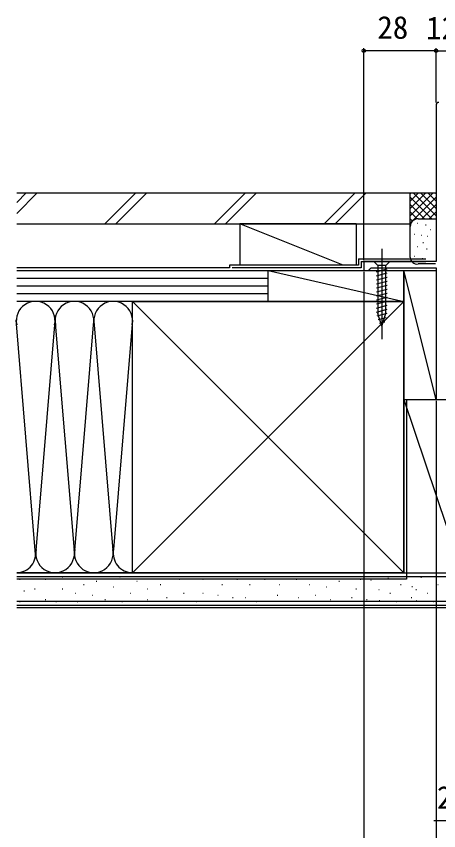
# Model space of a CAD drawing. Units: millimetres, scale not verified. Extents: x -525 to 525, y -783 to 778.
# Drawn here: x -337.5 to -174, y -554.5 to -239.4 of the extents above; entities that cross this region are included whole.
import ezdxf
from ezdxf.enums import TextEntityAlignment as Align

# ---------------------------------------------------------------- set-up
doc = ezdxf.new("R2010")
doc.units = ezdxf.units.MM
doc.header["$LTSCALE"] = 4
for name, color, linetype in [('0-2_YKK_11', 7, 'Continuous'), ('0-5_YKK_13', 4, 'Continuous'), ('0-7_YKK_D', 6, 'Continuous'), ('0-9_YSS_K', 3, 'Continuous'), ('0-A_YSS_KE', 3, 'Continuous')]:
    doc.layers.add(name, color=color, linetype=linetype)
doc.styles.add('ＭＳ ゴシック', font='')
doc.styles.get('ＭＳ ゴシック').set_extended_font_data('MS Gothic')

msp = doc.modelspace()

# ---------------------------------------------------------------- linework, layer by layer
at = {"layer": '0-2_YKK_11'}
msp.add_lwpolyline([(-175, -273.7), (-175, -334.3), (-203, -334.3), (-203, -337.7), (-201.1, -337.7), (-200.6, -337.2), (-200.1, -336.7), (-175, -336.7), (-175, -387.7), (-170.758, -387.7), (-170.575, -387.58), (-170.025, -387.58), (-169.842, -387.7), (-167.2, -387.7)], dxfattribs=at)
msp.add_arc((-174, -273.7), 1, 90.00001, 179.99999, dxfattribs=at)
at = {"layer": '0-5_YKK_13'}
for p, q in [((-196, -329.3), (-196, -364.3)), ((-192.9, -334.3), (-199.1, -334.3)), ((-199.1, -334.3), (-197.55, -335.85)), ((-198.1, -338.276), (-193.9, -337.151)), ((-197.55, -335.85), (-197.55, -354.384)), ((-194.45, -335.85), (-197.55, -335.85)), ((-192.9, -334.3), (-194.45, -335.85)), ((-194.45, -354.384), (-194.45, -335.85)), ((-198.1, -339.829), (-193.9, -338.704)), ((-198.1, -341.382), (-193.9, -340.257)), ((-198.1, -342.935), (-193.9, -341.81)), ((-198.1, -344.488), (-193.9, -343.363)), ((-198.1, -346.041), (-193.9, -344.916)), ((-198.1, -347.594), (-193.9, -346.469)), ((-198.1, -349.147), (-193.9, -348.021)), ((-198.1, -350.7), (-193.9, -349.574)), ((-198.1, -352.253), (-193.9, -351.127)), ((-198.1, -353.806), (-193.9, -352.68)), ((-197.841, -355.289), (-193.9, -354.233)), ((-196, -359.3), (-197.55, -354.384)), ((-197.39, -356.721), (-194.354, -355.908)), ((-196, -359.3), (-194.45, -354.384)), ((-196.938, -358.153), (-194.888, -357.604))]:
    msp.add_line(p, q, dxfattribs=at)
at = {"layer": '0-7_YKK_D'}
for p, q in [((-203, -333.8), (-203, -251.7)), ((-175, -272.7), (-175, -251.7)), ((-175, -272.7), (-175, -251.7)), ((-175, -252.7), (-203, -252.7)), ((-175, -252.7), (-163, -252.7)), ((-203, -338.2), (-203, -591.7)), ((-175, -388.2), (-175, -571.7)), ((-175, -388.2), (-175, -591.7)), ((-175, -388.2), (-175, -591.7)), ((-147.5, -550.7), (-175.827, -550.7))]:
    msp.add_line(p, q, dxfattribs=at)
for centre in [(-203, -252.7), (-175, -252.7), (-175, -252.7)]:
    msp.add_circle(centre, 0.637, dxfattribs=at)
at = {"layer": '0-9_YSS_K'}
for p, q in [((-337.342, -311.41), (-333.632, -307.7)), ((-337.342, -315.653), (-329.389, -307.7)), ((-303.206, -319.7), (-291.206, -307.7)), ((-298.963, -319.7), (-286.963, -307.7)), ((-260.779, -319.7), (-248.779, -307.7)), ((-256.537, -319.7), (-244.537, -307.7)), ((-218.353, -319.7), (-206.353, -307.7)), ((-214.11, -319.7), (-202.11, -307.7)), ((-185, -307.7), (-175, -307.7)), ((-185, -320.7), (-185, -307.7)), ((-176.142, -307.7), (-185, -316.558)), ((-178.971, -307.7), (-185, -313.729)), ((-181.799, -307.7), (-185, -310.901)), ((-184.627, -307.7), (-185, -308.073)), ((-175, -316.558), (-183.858, -307.7)), ((-175, -313.729), (-181.029, -307.7)), ((-175, -310.901), (-178.201, -307.7)), ((-175, -308.073), (-175.373, -307.7)), ((-175, -309.386), (-185, -319.386)), ((-176.686, -317.7), (-185, -309.386)), ((-179.515, -317.7), (-185, -312.215)), ((-182.325, -317.718), (-185, -315.043)), ((-175, -312.215), (-180.485, -317.7)), ((-175, -315.043), (-177.675, -317.718)), ((-184.205, -318.666), (-185, -317.872)), ((-182, -317.7), (-175, -317.7)), ((-251, -319.7), (-251, -335.7)), ((-211, -335.7), (-251, -319.7)), ((-206, -319.7), (-251, -319.7)), ((-206, -319.7), (-206, -335.7)), ((-185, -332.7), (-185, -320.7)), ((-182.195, -319.528), (-182.395, -319.528)), ((-178.857, -320.195), (-179.057, -320.195)), ((-183.196, -323.867), (-183.396, -323.867)), ((-180.526, -324.201), (-180.726, -324.201)), ((-178.189, -324.535), (-178.389, -324.535)), ((-177.001, -322.026), (-177.201, -322.026)), ((-179.923, -326.994), (-180.123, -326.994)), ((-182.195, -328.541), (-182.395, -328.541)), ((-178.523, -329.542), (-178.723, -329.542)), ((-183.196, -332.382), (-183.396, -332.382)), ((-180.192, -333.214), (-180.392, -333.214)), ((-175.3, -335.2), (-182, -335.2)), ((-337.342, -337.7), (-240, -337.7)), ((-251, -337.7), (-206, -337.7)), ((-240, -349.7), (-240, -337.7)), ((-240, -349.7), (-240, -337.7)), ((-240, -337.7), (-187.5, -349.7)), ((-187.5, -337.7), (-175, -337.7)), ((-187.5, -387.7), (-187.5, -337.7)), ((-175, -387.7), (-187.5, -337.7)), ((-175, -337.7), (-175, -387.7)), ((-337.342, -340.7), (-240, -340.7)), ((-337.342, -343.7), (-240, -343.7)), ((-337.342, -346.7), (-240, -346.7)), ((-292.5, -349.7), (-337.342, -349.7)), ((-240, -349.7), (-337.342, -349.7)), ((-187.5, -454.7), (-292.5, -349.7)), ((-187.5, -349.7), (-292.5, -454.7)), ((-187.5, -349.7), (-240, -349.7)), ((-330, -447.581), (-337.501, -356.807)), ((-322.661, -358.765), (-330, -447.581)), ((-322.39, -358.145), (-315, -447.581)), ((-315, -447.581), (-307.658, -358.732)), ((-307.342, -358.732), (-300, -447.581)), ((-292.506, -356.894), (-299.842, -445.668)), ((-187.5, -387.7), (-160, -387.7)), ((-187.5, -454.7), (-187.5, -387.7)), ((-187.5, -387.7), (-165, -454.7)), ((-292.5, -454.7), (-337.342, -454.7)), ((-337.342, -456.2), (-165, -456.2)), ((-319.513, -456.442), (-319.713, -456.442)), ((-297.26, -456.442), (-297.46, -456.442)), ((-193.481, -456.919), (-193.681, -456.919)), ((-187.5, -454.7), (-165, -454.7)), ((-180.684, -456.53), (-180.884, -456.53)), ((-335.996, -457.266), (-336.196, -457.266)), ((-326.106, -457.266), (-326.306, -457.266)), ((-311.271, -459.414), (-311.471, -459.414)), ((-306.326, -458.09), (-306.526, -458.09)), ((-290.667, -458.09), (-290.867, -458.09)), ((-281.601, -459.414), (-281.801, -459.414)), ((-274.184, -457.266), (-274.384, -457.266)), ((-265.118, -457.266), (-265.318, -457.266)), ((-257.701, -459.414), (-257.901, -459.414)), ((-251.931, -457.266), (-252.131, -457.266)), ((-246.986, -459.414), (-247.186, -459.414)), ((-241.217, -457.266), (-241.417, -457.266)), ((-235.448, -459.414), (-235.648, -459.414)), ((-228.924, -457.266), (-229.124, -457.266)), ((-223.979, -459.414), (-224.179, -459.414)), ((-212.44, -458.09), (-212.64, -458.09)), ((-204.199, -457.266), (-204.399, -457.266)), ((-200.108, -457.699), (-200.308, -457.699)), ((-188.54, -459.414), (-188.74, -459.414)), ((-184.192, -460.148), (-184.392, -460.148)), ((-174.178, -459.414), (-174.378, -459.414)), ((-334.347, -461.887), (-334.547, -461.887)), ((-330.227, -461.062), (-330.427, -461.062)), ((-319.513, -461.062), (-319.713, -461.062)), ((-314.568, -462.711), (-314.768, -462.711)), ((-299.733, -460.238), (-299.933, -460.238)), ((-293.139, -462.711), (-293.339, -462.711)), ((-286.546, -461.062), (-286.746, -461.062)), ((-272.535, -462.711), (-272.735, -462.711)), ((-265.118, -462.711), (-265.318, -462.711)), ((-217.385, -460.238), (-217.585, -460.238)), ((-205.847, -461.062), (-206.047, -461.062)), ((-196.99, -461.317), (-197.19, -461.317)), ((-192.661, -462.711), (-192.861, -462.711)), ((-182.628, -461.317), (-182.828, -461.317)), ((-178.299, -462.711), (-178.499, -462.711)), ((-337.342, -465.7), (-165, -465.7)), ((-335.996, -466.007), (-336.196, -466.007)), ((-326.106, -465.183), (-326.306, -465.183)), ((-321.985, -466.007), (-322.185, -466.007)), ((-313.743, -466.007), (-313.943, -466.007)), ((-307.974, -463.535), (-308.174, -463.535)), ((-303.029, -465.183), (-303.229, -465.183)), ((-296.436, -466.007), (-296.636, -466.007)), ((-286.546, -465.183), (-286.746, -465.183)), ((-279.129, -464.359), (-279.329, -464.359)), ((-267.59, -466.007), (-267.79, -466.007)), ((-259.349, -463.535), (-259.549, -463.535)), ((-253.58, -464.359), (-253.78, -464.359)), ((-248.635, -464.359), (-248.835, -464.359)), ((-244.514, -466.007), (-244.714, -466.007)), ((-236.272, -463.535), (-236.472, -463.535)), ((-228.099, -464.359), (-228.299, -464.359)), ((-221.506, -463.535), (-221.706, -463.535)), ((-215.737, -465.183), (-215.937, -465.183)), ((-207.495, -464.359), (-207.695, -464.359)), ((-201.726, -465.183), (-201.926, -465.183)), ((-196.8, -465.605), (-197, -465.605)), ((-190.188, -466.007), (-190.388, -466.007)), ((-184.419, -464.359), (-184.619, -464.359)), ((-182.438, -465.605), (-182.638, -465.605)), ((-175.827, -466.007), (-176.027, -466.007)), ((-337.342, -468.2), (-165, -468.2))]:
    msp.add_line(p, q, dxfattribs=at)
msp.add_lwpolyline([(-240, -337.7), (-187.5, -337.7), (-187.5, -349.7)], dxfattribs=at)
for centre, radius, start, end in [((-182, -320.7), 3, 90, 180), ((-182.392, -332.621), 2.609, 181.73764, 278.65122), ((-330, -357.2), 7.5, 348.21621, 191.78332), ((-315, -357.2), 7.5, 348.21621, 191.78332), ((-300, -357.2), 7.5, 348.21621, 191.78332), ((-337.5, -447.2), 7.5, 271.20749, 11.78354), ((-322.5, -447.2), 7.5, 168.21647, 11.78354), ((-307.5, -447.2), 7.5, 168.21647, 11.78354), ((-292.5, -447.2), 7.5, 168.21647, 270)]:
    msp.add_arc(centre, radius, start, end, dxfattribs=at)
at = {"layer": '0-A_YSS_KE'}
for p, q in [((-337.342, -307.7), (-185, -307.7)), ((-205, -333.2), (-179, -333.2)), ((-255, -336.7), (-337.342, -336.7)), ((-255, -335.7), (-255, -336.7)), ((-204, -334.2), (-179, -334.2)), ((-292.5, -363.665), (-292.5, -349.7)), ((-292.5, -454.7), (-292.5, -357.2)), ((-186.5, -387.7), (-186.5, -457.2)), ((-337.342, -454.7), (-165, -454.7)), ((-187.5, -454.7), (-292.5, -454.7)), ((-186.5, -457.2), (-337.342, -457.2)), ((-337.342, -467.2), (-165, -467.2))]:
    msp.add_line(p, q, dxfattribs=at)
for points in [[(-337.342, -319.7), (-185, -319.7), (-185, -307.7)], [(-205, -333.2), (-205, -335.7), (-255, -335.7)], [(-204, -334.2), (-204, -336.7), (-254, -336.7)], [(-292.5, -349.7), (-187.5, -349.7), (-187.5, -454.7)]]:
    msp.add_lwpolyline(points, dxfattribs=at)

# ---------------------------------------------------------------- texts
at = {"layer": '0-7_YKK_D', "style": 'ＭＳ ゴシック'}
for s, p in [('28', (-197.761, -250.7)), ('12', (-178.863, -250.863)), ('2.5', (-174.714, -548.7))]:
    msp.add_text(s, height=8.798, dxfattribs=at).set_placement(p, align=Align.BOTTOM_LEFT)

doc.saveas('drawing.dxf')
